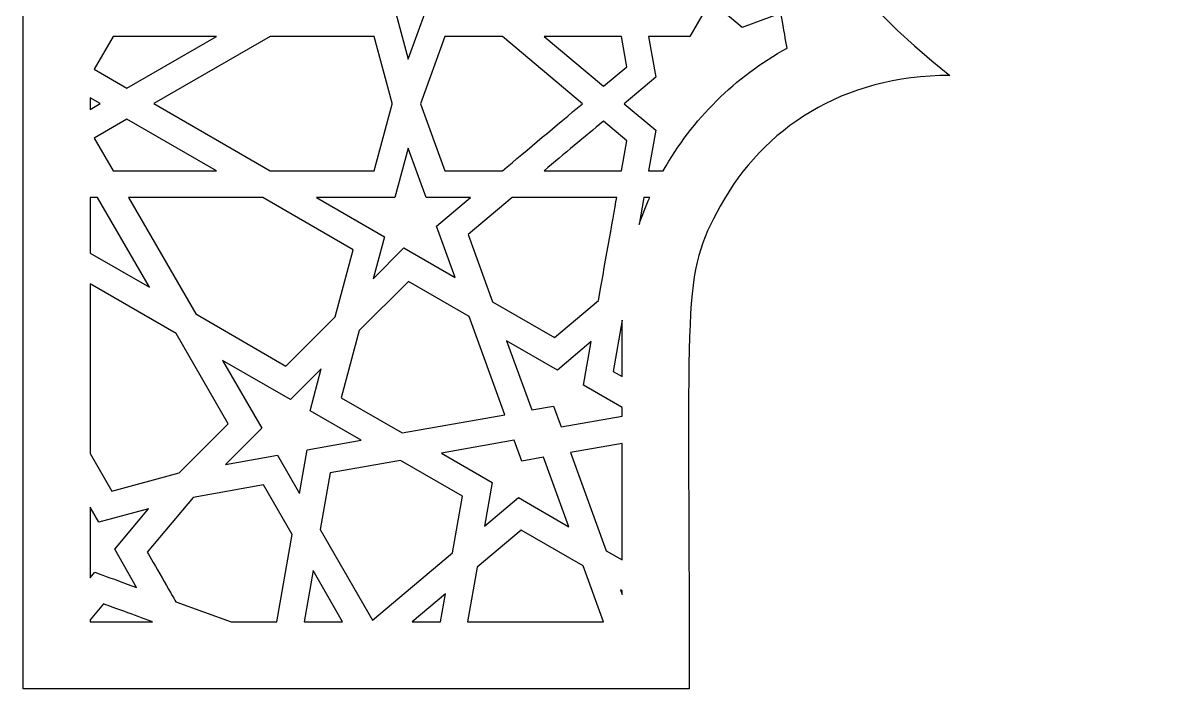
# Model space of a CAD drawing. Header units: millimetres. Extents: x -140 to 140, y -100 to 100.
# Drawn here: x -139.9 to -67.4, y -99.8 to -58.1 of the extents above; entities that cross this region are included whole.
import ezdxf

# ---------------------------------------------------------------- set-up
doc = ezdxf.new("R2010")
doc.units = ezdxf.units.MM
doc.header["$MEASUREMENT"] = 0
doc.layers.add('layer 1', color=7, linetype='Continuous')

msp = doc.modelspace()

# ---------------------------------------------------------------- linework, layer by layer
at = {"layer": 'layer 1', "color": 250}
for points, knots in [([(139.9702, 100.1536), (139.9702, 100.1536), (-139.8764, 100.1536), (-139.8764, 100.1536), (-139.8764, 100.1536), (-139.8764, 100.1536), (-139.8764, -99.8361), (-139.8764, -99.8361), (-139.8764, -99.8361), (-139.8764, -99.8361), (-98.0959, -99.8361), (-98.0959, -99.8361), (-98.0959, -99.8361), (-98.0959, -74.8269), (-98.6187, -74.0488), (-96.1485, -69.5582), (-96.1485, -69.5582), (-93.4787, -64.7051), (-88.4806, -61.3664), (-81.7478, -61.3664), (-81.7478, -61.3664), (-106.4026, -42.1954), (-103.5897, -3.5754), (-69.9403, 19.4906), (-69.9403, 19.4906), (-46.2943, 35.7001), (-11.4759, 43.137), (0.0469, 72.2761), (0.0469, 72.2761), (11.5556, 43.1821), (46.4287, 35.6733), (70.0377, 19.4889), (70.0377, 19.4889), (103.8267, -3.6759), (106.4394, -42.2398), (81.842, -61.3664), (81.842, -61.3664), (91.8654, -61.3664), (98.1897, -69.0139), (98.1897, -77.1568), (98.1897, -77.1568), (98.1897, -77.1568), (98.1897, -99.8361), (98.1897, -99.8361), (98.1897, -99.8361), (98.1897, -99.8361), (139.9702, -99.8361), (139.9702, -99.8361), (139.9702, -99.8361), (139.9702, -99.8361), (139.9702, 100.1536), (139.9702, 100.1536)], [0, 0, 0, 0, 0.0714286, 0.0714286, 0.0714286, 0.0714286, 0.1428571, 0.1428571, 0.1428571, 0.1428571, 0.2142857, 0.2142857, 0.2142857, 0.2142857, 0.2857143, 0.2857143, 0.2857143, 0.2857143, 0.3571429, 0.3571429, 0.3571429, 0.3571429, 0.4285714, 0.4285714, 0.4285714, 0.4285714, 0.5, 0.5, 0.5, 0.5, 0.5714286, 0.5714286, 0.5714286, 0.5714286, 0.6428571, 0.6428571, 0.6428571, 0.6428571, 0.7142857, 0.7142857, 0.7142857, 0.7142857, 0.7857143, 0.7857143, 0.7857143, 0.7857143, 0.8571429, 0.8571429, 0.8571429, 0.8571429, 1, 1, 1, 1]), ([(-115.99, -54.0893), (-115.99, -54.0893), (-112.7672, -52.228), (-112.7672, -52.228), (-112.7672, -52.228), (-112.7672, -52.228), (-113.9453, -55.4683), (-113.9453, -55.4683), (-113.9453, -55.4683), (-113.9453, -55.4683), (-111.8169, -57.2541), (-111.8169, -57.2541), (-111.8169, -57.2541), (-111.8169, -57.2541), (-114.5949, -57.2541), (-114.5949, -57.2541), (-114.5949, -57.2541), (-114.5949, -57.2541), (-115.7248, -60.3571), (-115.7248, -60.3571), (-115.7248, -60.3571), (-115.7248, -60.3571), (-116.5587, -57.2428), (-116.5587, -57.2428), (-116.5587, -57.2428), (-116.5587, -57.2428), (-121.4709, -57.2428), (-121.4709, -57.2428), (-121.4709, -57.2428), (-121.4709, -57.2428), (-117.2164, -54.7867), (-117.2164, -54.7867), (-117.2164, -54.7867), (-117.2164, -54.7867), (-117.9221, -52.1564), (-117.9221, -52.1564), (-117.9221, -52.1564), (-117.9221, -52.1564), (-115.99, -54.0893), (-115.99, -54.0893)], [0, 0, 0, 0, 0.0909091, 0.0909091, 0.0909091, 0.0909091, 0.1818182, 0.1818182, 0.1818182, 0.1818182, 0.2727273, 0.2727273, 0.2727273, 0.2727273, 0.3636364, 0.3636364, 0.3636364, 0.3636364, 0.4545455, 0.4545455, 0.4545455, 0.4545455, 0.5454545, 0.5454545, 0.5454545, 0.5454545, 0.6363636, 0.6363636, 0.6363636, 0.6363636, 0.7272727, 0.7272727, 0.7272727, 0.7272727, 0.8181818, 0.8181818, 0.8181818, 0.8181818, 1, 1, 1, 1]), ([(-100.6436, -67.3491), (-100.6436, -67.3491), (-100.1924, -64.801), (-100.1924, -64.801), (-100.1924, -64.801), (-100.1924, -64.801), (-102.1687, -63.1412), (-102.1687, -63.1412), (-102.1687, -63.1412), (-102.1687, -63.1412), (-100.1917, -61.4842), (-100.1917, -61.4842), (-100.1917, -61.4842), (-100.1917, -61.4842), (-100.6415, -58.9357), (-100.6415, -58.9357), (-100.6415, -58.9357), (-100.6415, -58.9357), (-98.0684, -58.9357), (-98.0684, -58.9357), (-98.0684, -58.9357), (-98.0684, -58.9357), (-96.7694, -56.6861), (-96.7694, -56.6861), (-96.7694, -56.6861), (-96.7694, -56.6861), (-94.7776, -58.3554), (-94.7776, -58.3554), (-94.7776, -58.3554), (-94.7776, -58.3554), (-92.3452, -57.4717), (-92.3452, -57.4717), (-92.3452, -57.4717), (-92.1382, -58.6482), (-92.0563, -59.1121), (-91.9607, -59.6512), (-91.9607, -59.6512), (-95.2151, -61.4525), (-97.8966, -64.1106), (-99.7268, -67.3491), (-99.7268, -67.3491), (-99.7268, -67.3491), (-100.6436, -67.3491), (-100.6436, -67.3491)], [0, 0, 0, 0, 0.0833333, 0.0833333, 0.0833333, 0.0833333, 0.1666667, 0.1666667, 0.1666667, 0.1666667, 0.25, 0.25, 0.25, 0.25, 0.3333333, 0.3333333, 0.3333333, 0.3333333, 0.4166667, 0.4166667, 0.4166667, 0.4166667, 0.5, 0.5, 0.5, 0.5, 0.5833333, 0.5833333, 0.5833333, 0.5833333, 0.6666667, 0.6666667, 0.6666667, 0.6666667, 0.75, 0.75, 0.75, 0.75, 0.8333333, 0.8333333, 0.8333333, 0.8333333, 1, 1, 1, 1]), ([(-134.23, -58.9241), (-134.23, -58.9241), (-127.7471, -58.9241), (-127.7471, -58.9241), (-127.7471, -58.9241), (-127.7471, -58.9241), (-133.3623, -62.1658), (-133.3623, -62.1658), (-133.3623, -62.1658), (-133.3623, -62.1658), (-135.4161, -60.9797), (-135.4161, -60.9797), (-135.4161, -60.9797), (-135.4161, -60.9797), (-134.23, -58.9241), (-134.23, -58.9241)], [0, 0, 0, 0, 0.2, 0.2, 0.2, 0.2, 0.4, 0.4, 0.4, 0.4, 0.6, 0.6, 0.6, 0.6, 1, 1, 1, 1]), ([(-117.8494, -58.9241), (-117.8494, -58.9241), (-116.7265, -63.1176), (-116.7265, -63.1176), (-116.7265, -63.1176), (-116.7265, -63.1176), (-116.7334, -63.1599), (-116.7334, -63.1599), (-116.7334, -63.1599), (-116.7334, -63.1599), (-116.7306, -63.1673), (-116.7306, -63.1673), (-116.7306, -63.1673), (-116.7306, -63.1673), (-117.8504, -67.3491), (-117.8504, -67.3491), (-117.8504, -67.3491), (-117.8504, -67.3491), (-124.3845, -67.3491), (-124.3845, -67.3491), (-124.3845, -67.3491), (-124.3845, -67.3491), (-131.6807, -63.137), (-131.6807, -63.137), (-131.6807, -63.137), (-131.6807, -63.137), (-124.3837, -58.9241), (-124.3837, -58.9241), (-124.3837, -58.9241), (-124.3837, -58.9241), (-117.8494, -58.9241), (-117.8494, -58.9241)], [0, 0, 0, 0, 0.1111111, 0.1111111, 0.1111111, 0.1111111, 0.2222222, 0.2222222, 0.2222222, 0.2222222, 0.3333333, 0.3333333, 0.3333333, 0.3333333, 0.4444444, 0.4444444, 0.4444444, 0.4444444, 0.5555556, 0.5555556, 0.5555556, 0.5555556, 0.6666667, 0.6666667, 0.6666667, 0.6666667, 0.7777778, 0.7777778, 0.7777778, 0.7777778, 1, 1, 1, 1]), ([(-113.4183, -67.3491), (-113.4183, -67.3491), (-114.95, -63.144), (-114.95, -63.144), (-114.95, -63.144), (-114.95, -63.144), (-113.4175, -58.9357), (-113.4175, -58.9357), (-113.4175, -58.9357), (-113.4175, -58.9357), (-109.8131, -58.9357), (-109.8131, -58.9357), (-109.8131, -58.9357), (-109.8131, -58.9357), (-104.7992, -63.1405), (-104.7992, -63.1405), (-104.7992, -63.1405), (-106.3975, -64.4832), (-108.227, -66.0171), (-109.816, -67.3491), (-109.816, -67.3491), (-109.816, -67.3491), (-113.4183, -67.3491), (-113.4183, -67.3491)], [0, 0, 0, 0, 0.1428571, 0.1428571, 0.1428571, 0.1428571, 0.2857143, 0.2857143, 0.2857143, 0.2857143, 0.4285714, 0.4285714, 0.4285714, 0.4285714, 0.5714286, 0.5714286, 0.5714286, 0.5714286, 0.7142857, 0.7142857, 0.7142857, 0.7142857, 1, 1, 1, 1]), ([(-102.0166, -60.8199), (-102.0166, -60.8199), (-103.4835, -62.049), (-103.4835, -62.049), (-103.4835, -62.049), (-103.4835, -62.049), (-107.1959, -58.9357), (-107.1959, -58.9357), (-107.1959, -58.9357), (-107.1959, -58.9357), (-102.349, -58.9357), (-102.349, -58.9357), (-102.349, -58.9357), (-102.349, -58.9357), (-102.0166, -60.8199), (-102.0166, -60.8199)], [0, 0, 0, 0, 0.2, 0.2, 0.2, 0.2, 0.4, 0.4, 0.4, 0.4, 0.6, 0.6, 0.6, 0.6, 1, 1, 1, 1]), ([(-135.6686, -63.4968), (-135.6686, -63.4968), (-135.6686, -62.7761), (-135.6686, -62.7761), (-135.6686, -62.7761), (-135.6686, -62.7761), (-135.0444, -63.1363), (-135.0444, -63.1363), (-135.0444, -63.1363), (-135.0444, -63.1363), (-135.6686, -63.4968), (-135.6686, -63.4968)], [0, 0, 0, 0, 0.25, 0.25, 0.25, 0.25, 0.5, 0.5, 0.5, 0.5, 1, 1, 1, 1]), ([(-134.231, -67.3491), (-134.231, -67.3491), (-135.4168, -65.2931), (-135.4168, -65.2931), (-135.4168, -65.2931), (-135.4168, -65.2931), (-133.3631, -64.1071), (-133.3631, -64.1071), (-133.3631, -64.1071), (-133.3631, -64.1071), (-127.748, -67.3491), (-127.748, -67.3491), (-127.748, -67.3491), (-127.748, -67.3491), (-134.231, -67.3491), (-134.231, -67.3491)], [0, 0, 0, 0, 0.2, 0.2, 0.2, 0.2, 0.4, 0.4, 0.4, 0.4, 0.6, 0.6, 0.6, 0.6, 1, 1, 1, 1]), ([(-103.4846, -64.2324), (-103.4846, -64.2324), (-102.0181, -65.4638), (-102.0181, -65.4638), (-102.0181, -65.4638), (-102.0181, -65.4638), (-102.3518, -67.3491), (-102.3518, -67.3491), (-102.3518, -67.3491), (-102.3518, -67.3491), (-107.1986, -67.3491), (-107.1986, -67.3491), (-107.1986, -67.3491), (-105.9473, -66.2996), (-104.6485, -65.2103), (-103.4846, -64.2324)], [0, 0, 0, 0, 0.2, 0.2, 0.2, 0.2, 0.4, 0.4, 0.4, 0.4, 0.6, 0.6, 0.6, 0.6, 1, 1, 1, 1]), ([(-116.5594, -69.0305), (-116.5594, -69.0305), (-115.7274, -65.9229), (-115.7274, -65.9229), (-115.7274, -65.9229), (-115.7274, -65.9229), (-114.5957, -69.0305), (-114.5957, -69.0305), (-114.5957, -69.0305), (-114.5957, -69.0305), (-111.8202, -69.0305), (-111.8202, -69.0305), (-111.8202, -69.0305), (-111.8202, -69.0305), (-113.9463, -70.8141), (-113.9463, -70.8141), (-113.9463, -70.8141), (-113.9463, -70.8141), (-112.7744, -74.0368), (-112.7744, -74.0368), (-112.7744, -74.0368), (-112.7744, -74.0368), (-115.9876, -72.1819), (-115.9876, -72.1819), (-115.9876, -72.1819), (-115.9876, -72.1819), (-117.923, -74.1182), (-117.923, -74.1182), (-117.923, -74.1182), (-117.923, -74.1182), (-117.2173, -71.4866), (-117.2173, -71.4866), (-117.2173, -71.4866), (-117.2173, -71.4866), (-121.4716, -69.0305), (-121.4716, -69.0305), (-121.4716, -69.0305), (-121.4716, -69.0305), (-116.5594, -69.0305), (-116.5594, -69.0305)], [0, 0, 0, 0, 0.0909091, 0.0909091, 0.0909091, 0.0909091, 0.1818182, 0.1818182, 0.1818182, 0.1818182, 0.2727273, 0.2727273, 0.2727273, 0.2727273, 0.3636364, 0.3636364, 0.3636364, 0.3636364, 0.4545455, 0.4545455, 0.4545455, 0.4545455, 0.5454545, 0.5454545, 0.5454545, 0.5454545, 0.6363636, 0.6363636, 0.6363636, 0.6363636, 0.7272727, 0.7272727, 0.7272727, 0.7272727, 0.8181818, 0.8181818, 0.8181818, 0.8181818, 1, 1, 1, 1]), ([(-135.6686, -72.5053), (-135.6686, -72.5053), (-135.6686, -69.0305), (-135.6686, -69.0305), (-135.6686, -69.0305), (-135.6686, -69.0305), (-135.2018, -69.0305), (-135.2018, -69.0305), (-135.2018, -69.0305), (-135.2018, -69.0305), (-131.9596, -74.6467), (-131.9596, -74.6467), (-131.9596, -74.6467), (-131.9596, -74.6467), (-135.6686, -72.5053), (-135.6686, -72.5053)], [0, 0, 0, 0, 0.2, 0.2, 0.2, 0.2, 0.4, 0.4, 0.4, 0.4, 0.6, 0.6, 0.6, 0.6, 1, 1, 1, 1]), ([(-124.835, -69.0305), (-124.835, -69.0305), (-119.1761, -72.2975), (-119.1761, -72.2975), (-119.1761, -72.2975), (-119.1761, -72.2975), (-120.3058, -76.5105), (-120.3058, -76.5105), (-120.3058, -76.5105), (-120.3058, -76.5105), (-123.3886, -79.5948), (-123.3886, -79.5948), (-123.3886, -79.5948), (-123.3886, -79.5948), (-129.0472, -76.328), (-129.0472, -76.328), (-129.0472, -76.328), (-129.0472, -76.328), (-133.2599, -69.0305), (-133.2599, -69.0305), (-133.2599, -69.0305), (-133.2599, -69.0305), (-124.835, -69.0305), (-124.835, -69.0305)], [0, 0, 0, 0, 0.1428571, 0.1428571, 0.1428571, 0.1428571, 0.2857143, 0.2857143, 0.2857143, 0.2857143, 0.4285714, 0.4285714, 0.4285714, 0.4285714, 0.5714286, 0.5714286, 0.5714286, 0.5714286, 0.7142857, 0.7142857, 0.7142857, 0.7142857, 1, 1, 1, 1]), ([(-103.7872, -75.4849), (-103.7872, -75.4849), (-106.5469, -77.8006), (-106.5469, -77.8006), (-106.5469, -77.8006), (-106.5469, -77.8006), (-110.4315, -75.5607), (-110.4315, -75.5607), (-110.4315, -75.5607), (-110.4315, -75.5607), (-111.9637, -71.3457), (-111.9637, -71.3457), (-111.9637, -71.3457), (-111.9637, -71.3457), (-109.2043, -69.0305), (-109.2043, -69.0305), (-109.2043, -69.0305), (-109.2043, -69.0305), (-102.6485, -69.0305), (-102.6485, -69.0305), (-102.6485, -69.0305), (-102.8795, -70.3403), (-103.4549, -73.6084), (-103.7872, -75.4849)], [0, 0, 0, 0, 0.1428571, 0.1428571, 0.1428571, 0.1428571, 0.2857143, 0.2857143, 0.2857143, 0.2857143, 0.4285714, 0.4285714, 0.4285714, 0.4285714, 0.5714286, 0.5714286, 0.5714286, 0.5714286, 0.7142857, 0.7142857, 0.7142857, 0.7142857, 1, 1, 1, 1]), ([(-100.5748, -69.0305), (-100.8218, -69.584), (-101.0433, -70.1474), (-101.2388, -70.7188), (-101.2388, -70.7188), (-101.2388, -70.7188), (-100.941, -69.0305), (-100.941, -69.0305), (-100.941, -69.0305), (-100.941, -69.0305), (-100.5748, -69.0305), (-100.5748, -69.0305)], [0, 0, 0, 0, 0.25, 0.25, 0.25, 0.25, 0.5, 0.5, 0.5, 0.5, 1, 1, 1, 1]), ([(-130.0809, -86.2856), (-130.0809, -86.2856), (-134.3087, -87.4306), (-134.3087, -87.4306), (-134.3087, -87.4306), (-134.3087, -87.4306), (-135.6686, -85.0748), (-135.6686, -85.0748), (-135.6686, -85.0748), (-135.6686, -85.0748), (-135.6686, -74.4474), (-135.6686, -74.4474), (-135.6686, -74.4474), (-135.6686, -74.4474), (-130.2784, -77.5593), (-130.2784, -77.5593), (-130.2784, -77.5593), (-130.2784, -77.5593), (-127.0113, -83.2178), (-127.0113, -83.2178), (-127.0113, -83.2178), (-127.0113, -83.2178), (-130.0809, -86.2856), (-130.0809, -86.2856)], [0, 0, 0, 0, 0.1428571, 0.1428571, 0.1428571, 0.1428571, 0.2857143, 0.2857143, 0.2857143, 0.2857143, 0.4285714, 0.4285714, 0.4285714, 0.4285714, 0.5714286, 0.5714286, 0.5714286, 0.5714286, 0.7142857, 0.7142857, 0.7142857, 0.7142857, 1, 1, 1, 1]), ([(-118.7939, -77.3678), (-118.7939, -77.3678), (-115.7106, -74.2833), (-115.7106, -74.2833), (-115.7106, -74.2833), (-115.7106, -74.2833), (-111.8974, -76.485), (-111.8974, -76.485), (-111.8974, -76.485), (-111.8974, -76.485), (-109.6567, -82.6432), (-109.6567, -82.6432), (-109.6567, -82.6432), (-109.6567, -82.6432), (-116.1099, -83.7811), (-116.1099, -83.7811), (-116.1099, -83.7811), (-116.1099, -83.7811), (-119.9232, -81.5799), (-119.9232, -81.5799), (-119.9232, -81.5799), (-119.9232, -81.5799), (-118.7939, -77.3678), (-118.7939, -77.3678)], [0, 0, 0, 0, 0.1428571, 0.1428571, 0.1428571, 0.1428571, 0.2857143, 0.2857143, 0.2857143, 0.2857143, 0.4285714, 0.4285714, 0.4285714, 0.4285714, 0.5714286, 0.5714286, 0.5714286, 0.5714286, 0.7142857, 0.7142857, 0.7142857, 0.7142857, 1, 1, 1, 1]), ([(-102.3038, -80.2513), (-102.3038, -80.2513), (-102.8619, -79.9285), (-102.8619, -79.9285), (-102.8619, -79.9285), (-102.8619, -79.9285), (-102.2975, -76.7203), (-102.2975, -76.7203), (-102.2975, -76.7203), (-102.3073, -77.1864), (-102.3045, -77.8189), (-102.3038, -80.2513)], [0, 0, 0, 0, 0.25, 0.25, 0.25, 0.25, 0.5, 0.5, 0.5, 0.5, 1, 1, 1, 1]), ([(-109.5543, -78.0076), (-109.5543, -78.0076), (-106.3675, -79.8452), (-106.3675, -79.8452), (-106.3675, -79.8452), (-106.3675, -79.8452), (-104.2406, -78.0602), (-104.2406, -78.0602), (-104.2406, -78.0602), (-104.2406, -78.0602), (-104.7217, -80.7956), (-104.7217, -80.7956), (-104.7217, -80.7956), (-104.7217, -80.7956), (-102.3038, -82.1934), (-102.3038, -82.1934), (-102.3038, -82.1934), (-102.3038, -82.1934), (-102.3038, -82.7366), (-102.3038, -82.7366), (-102.3038, -82.7366), (-102.3038, -82.7366), (-106.1302, -83.4114), (-106.1302, -83.4114), (-106.1302, -83.4114), (-106.1302, -83.4114), (-106.6055, -82.1045), (-106.6055, -82.1045), (-106.6055, -82.1045), (-106.6055, -82.1045), (-107.9757, -82.346), (-107.9757, -82.346), (-107.9757, -82.346), (-107.9757, -82.346), (-109.5543, -78.0076), (-109.5543, -78.0076)], [0, 0, 0, 0, 0.1, 0.1, 0.1, 0.1, 0.2, 0.2, 0.2, 0.2, 0.3, 0.3, 0.3, 0.3, 0.4, 0.4, 0.4, 0.4, 0.5, 0.5, 0.5, 0.5, 0.6, 0.6, 0.6, 0.6, 0.7, 0.7, 0.7, 0.7, 0.8, 0.8, 0.8, 0.8, 1, 1, 1, 1]), ([(-123.1113, -81.6966), (-123.1113, -81.6966), (-121.1763, -79.7606), (-121.1763, -79.7606), (-121.1763, -79.7606), (-121.1763, -79.7606), (-121.8817, -82.3908), (-121.8817, -82.3908), (-121.8817, -82.3908), (-121.8817, -82.3908), (-118.6714, -84.244), (-118.6714, -84.244), (-118.6714, -84.244), (-118.6714, -84.244), (-122.0639, -84.8433), (-122.0639, -84.8433), (-122.0639, -84.8433), (-122.0639, -84.8433), (-122.5466, -87.5816), (-122.5466, -87.5816), (-122.5466, -87.5816), (-122.5466, -87.5816), (-123.9272, -85.1913), (-123.9272, -85.1913), (-123.9272, -85.1913), (-123.9272, -85.1913), (-127.1805, -85.7645), (-127.1805, -85.7645), (-127.1805, -85.7645), (-127.1805, -85.7645), (-124.9097, -83.4948), (-124.9097, -83.4948), (-124.9097, -83.4948), (-124.9097, -83.4948), (-127.366, -79.2406), (-127.366, -79.2406), (-127.366, -79.2406), (-127.366, -79.2406), (-123.1113, -81.6966), (-123.1113, -81.6966)], [0, 0, 0, 0, 0.0909091, 0.0909091, 0.0909091, 0.0909091, 0.1818182, 0.1818182, 0.1818182, 0.1818182, 0.2727273, 0.2727273, 0.2727273, 0.2727273, 0.3636364, 0.3636364, 0.3636364, 0.3636364, 0.4545455, 0.4545455, 0.4545455, 0.4545455, 0.5454545, 0.5454545, 0.5454545, 0.5454545, 0.6363636, 0.6363636, 0.6363636, 0.6363636, 0.7272727, 0.7272727, 0.7272727, 0.7272727, 0.8181818, 0.8181818, 0.8181818, 0.8181818, 1, 1, 1, 1]), ([(-108.8096, -87.8419), (-108.8096, -87.8419), (-110.9368, -89.627), (-110.9368, -89.627), (-110.9368, -89.627), (-110.9368, -89.627), (-110.455, -86.8912), (-110.455, -86.8912), (-110.455, -86.8912), (-110.455, -86.8912), (-113.6368, -85.0526), (-113.6368, -85.0526), (-113.6368, -85.0526), (-113.6368, -85.0526), (-109.0731, -84.2476), (-109.0731, -84.2476), (-109.0731, -84.2476), (-109.0731, -84.2476), (-108.5974, -85.5545), (-108.5974, -85.5545), (-108.5974, -85.5545), (-108.5974, -85.5545), (-107.2279, -85.3129), (-107.2279, -85.3129), (-107.2279, -85.3129), (-107.2279, -85.3129), (-105.6422, -89.6687), (-105.6422, -89.6687), (-105.6422, -89.6687), (-105.6422, -89.6687), (-108.8096, -87.8419), (-108.8096, -87.8419)], [0, 0, 0, 0, 0.1111111, 0.1111111, 0.1111111, 0.1111111, 0.2222222, 0.2222222, 0.2222222, 0.2222222, 0.3333333, 0.3333333, 0.3333333, 0.3333333, 0.4444444, 0.4444444, 0.4444444, 0.4444444, 0.5555556, 0.5555556, 0.5555556, 0.5555556, 0.6666667, 0.6666667, 0.6666667, 0.6666667, 0.7777778, 0.7777778, 0.7777778, 0.7777778, 1, 1, 1, 1]), ([(-102.3038, -84.4444), (-102.3038, -84.4444), (-102.3038, -91.7521), (-102.3038, -91.7521), (-102.3038, -91.7521), (-102.3038, -91.7521), (-103.3025, -91.1757), (-103.3025, -91.1757), (-103.3025, -91.1757), (-103.3025, -91.1757), (-105.5463, -85.0158), (-105.5463, -85.0158), (-105.5463, -85.0158), (-105.5463, -85.0158), (-102.3038, -84.4444), (-102.3038, -84.4444)], [0, 0, 0, 0, 0.2, 0.2, 0.2, 0.2, 0.4, 0.4, 0.4, 0.4, 0.6, 0.6, 0.6, 0.6, 1, 1, 1, 1]), ([(-120.6123, -86.2947), (-120.6123, -86.2947), (-116.1977, -85.5151), (-116.1977, -85.5151), (-116.1977, -85.5151), (-116.1977, -85.5151), (-112.3151, -87.7584), (-112.3151, -87.7584), (-112.3151, -87.7584), (-112.3151, -87.7584), (-112.9396, -91.3077), (-112.9396, -91.3077), (-112.9396, -91.3077), (-112.9396, -91.3077), (-117.9626, -95.5223), (-117.9626, -95.5223), (-117.9626, -95.5223), (-117.9626, -95.5223), (-121.2383, -89.8475), (-121.2383, -89.8475), (-121.2383, -89.8475), (-121.2383, -89.8475), (-120.6123, -86.2947), (-120.6123, -86.2947)], [0, 0, 0, 0, 0.1428571, 0.1428571, 0.1428571, 0.1428571, 0.2857143, 0.2857143, 0.2857143, 0.2857143, 0.4285714, 0.4285714, 0.4285714, 0.4285714, 0.5714286, 0.5714286, 0.5714286, 0.5714286, 0.7142857, 0.7142857, 0.7142857, 0.7142857, 1, 1, 1, 1]), ([(-129.209, -87.8292), (-129.209, -87.8292), (-124.7942, -87.0511), (-124.7942, -87.0511), (-124.7942, -87.0511), (-124.7942, -87.0511), (-123.0008, -90.1587), (-123.0008, -90.1587), (-123.0008, -90.1587), (-123.0008, -90.1587), (-123.9667, -95.6285), (-123.9667, -95.6285), (-123.9667, -95.6285), (-123.9667, -95.6285), (-126.8346, -95.6285), (-126.8346, -95.6285), (-126.8346, -95.6285), (-126.8346, -95.6285), (-130.2979, -94.368), (-130.2979, -94.368), (-130.2979, -94.368), (-130.5344, -93.9595), (-131.7774, -91.8054), (-132.0896, -91.2636), (-132.0896, -91.2636), (-132.0896, -91.2636), (-129.209, -87.8292), (-129.209, -87.8292)], [0, 0, 0, 0, 0.125, 0.125, 0.125, 0.125, 0.25, 0.25, 0.25, 0.25, 0.375, 0.375, 0.375, 0.375, 0.5, 0.5, 0.5, 0.5, 0.625, 0.625, 0.625, 0.625, 0.75, 0.75, 0.75, 0.75, 1, 1, 1, 1]), ([(-134.1342, -91.0851), (-134.1342, -91.0851), (-132.7565, -93.473), (-132.7565, -93.473), (-132.7565, -93.473), (-134.5143, -92.8324), (-134.5907, -92.8059), (-135.368, -92.5244), (-135.368, -92.5244), (-135.368, -92.5244), (-135.6686, -92.8821), (-135.6686, -92.8821), (-135.6686, -92.8821), (-135.6686, -92.8821), (-135.6686, -88.4385), (-135.6686, -88.4385), (-135.6686, -88.4385), (-135.6686, -88.4385), (-135.1198, -89.3889), (-135.1198, -89.3889), (-135.1198, -89.3889), (-135.1198, -89.3889), (-132.0129, -88.5556), (-132.0129, -88.5556), (-132.0129, -88.5556), (-132.0129, -88.5556), (-134.1342, -91.0851), (-134.1342, -91.0851)], [0, 0, 0, 0, 0.125, 0.125, 0.125, 0.125, 0.25, 0.25, 0.25, 0.25, 0.375, 0.375, 0.375, 0.375, 0.5, 0.5, 0.5, 0.5, 0.625, 0.625, 0.625, 0.625, 0.75, 0.75, 0.75, 0.75, 1, 1, 1, 1]), ([(-111.3893, -92.2016), (-111.3893, -92.2016), (-108.6301, -89.8864), (-108.6301, -89.8864), (-108.6301, -89.8864), (-108.6301, -89.8864), (-104.7477, -92.1254), (-104.7477, -92.1254), (-104.7477, -92.1254), (-104.7477, -92.1254), (-103.4729, -95.6285), (-103.4729, -95.6285), (-103.4729, -95.6285), (-103.4729, -95.6285), (-111.9947, -95.6285), (-111.9947, -95.6285), (-111.9947, -95.6285), (-111.9947, -95.6285), (-111.3893, -92.2016), (-111.3893, -92.2016)], [0, 0, 0, 0, 0.1666667, 0.1666667, 0.1666667, 0.1666667, 0.3333333, 0.3333333, 0.3333333, 0.3333333, 0.5, 0.5, 0.5, 0.5, 0.6666667, 0.6666667, 0.6666667, 0.6666667, 1, 1, 1, 1]), ([(-119.8429, -95.6285), (-119.8429, -95.6285), (-122.2589, -95.6285), (-122.2589, -95.6285), (-122.2589, -95.6285), (-122.2589, -95.6285), (-121.6929, -92.4228), (-121.6929, -92.4228), (-121.6929, -92.4228), (-121.6929, -92.4228), (-119.8429, -95.6285), (-119.8429, -95.6285)], [0, 0, 0, 0, 0.25, 0.25, 0.25, 0.25, 0.5, 0.5, 0.5, 0.5, 1, 1, 1, 1]), ([(-113.3946, -93.8841), (-113.3946, -93.8841), (-113.7024, -95.6285), (-113.7024, -95.6285), (-113.7024, -95.6285), (-113.7024, -95.6285), (-115.4731, -95.6285), (-115.4731, -95.6285), (-115.4731, -95.6285), (-115.4731, -95.6285), (-113.3946, -93.8841), (-113.3946, -93.8841)], [0, 0, 0, 0, 0.25, 0.25, 0.25, 0.25, 0.5, 0.5, 0.5, 0.5, 1, 1, 1, 1]), ([(-102.3038, -93.6939), (-102.3038, -93.6939), (-102.3038, -93.9221), (-102.3038, -93.9221), (-102.3038, -93.9221), (-102.3038, -93.9221), (-102.4086, -93.6336), (-102.4086, -93.6336), (-102.4086, -93.6336), (-102.4086, -93.6336), (-102.3038, -93.6939), (-102.3038, -93.6939)], [0, 0, 0, 0, 0.25, 0.25, 0.25, 0.25, 0.5, 0.5, 0.5, 0.5, 1, 1, 1, 1]), ([(-131.7533, -95.6285), (-131.7533, -95.6285), (-135.6686, -95.6285), (-135.6686, -95.6285), (-135.6686, -95.6285), (-135.6686, -95.6285), (-135.6686, -95.4983), (-135.6686, -95.4983), (-135.6686, -95.4983), (-135.6686, -95.4983), (-134.8354, -94.506), (-134.8354, -94.506), (-134.8354, -94.506), (-134.115, -94.7674), (-133.0249, -95.165), (-131.7533, -95.6285)], [0, 0, 0, 0, 0.2, 0.2, 0.2, 0.2, 0.4, 0.4, 0.4, 0.4, 0.6, 0.6, 0.6, 0.6, 1, 1, 1, 1])]:
    msp.add_open_spline(points, degree=3, knots=knots, dxfattribs=at)

doc.saveas('drawing.dxf')
